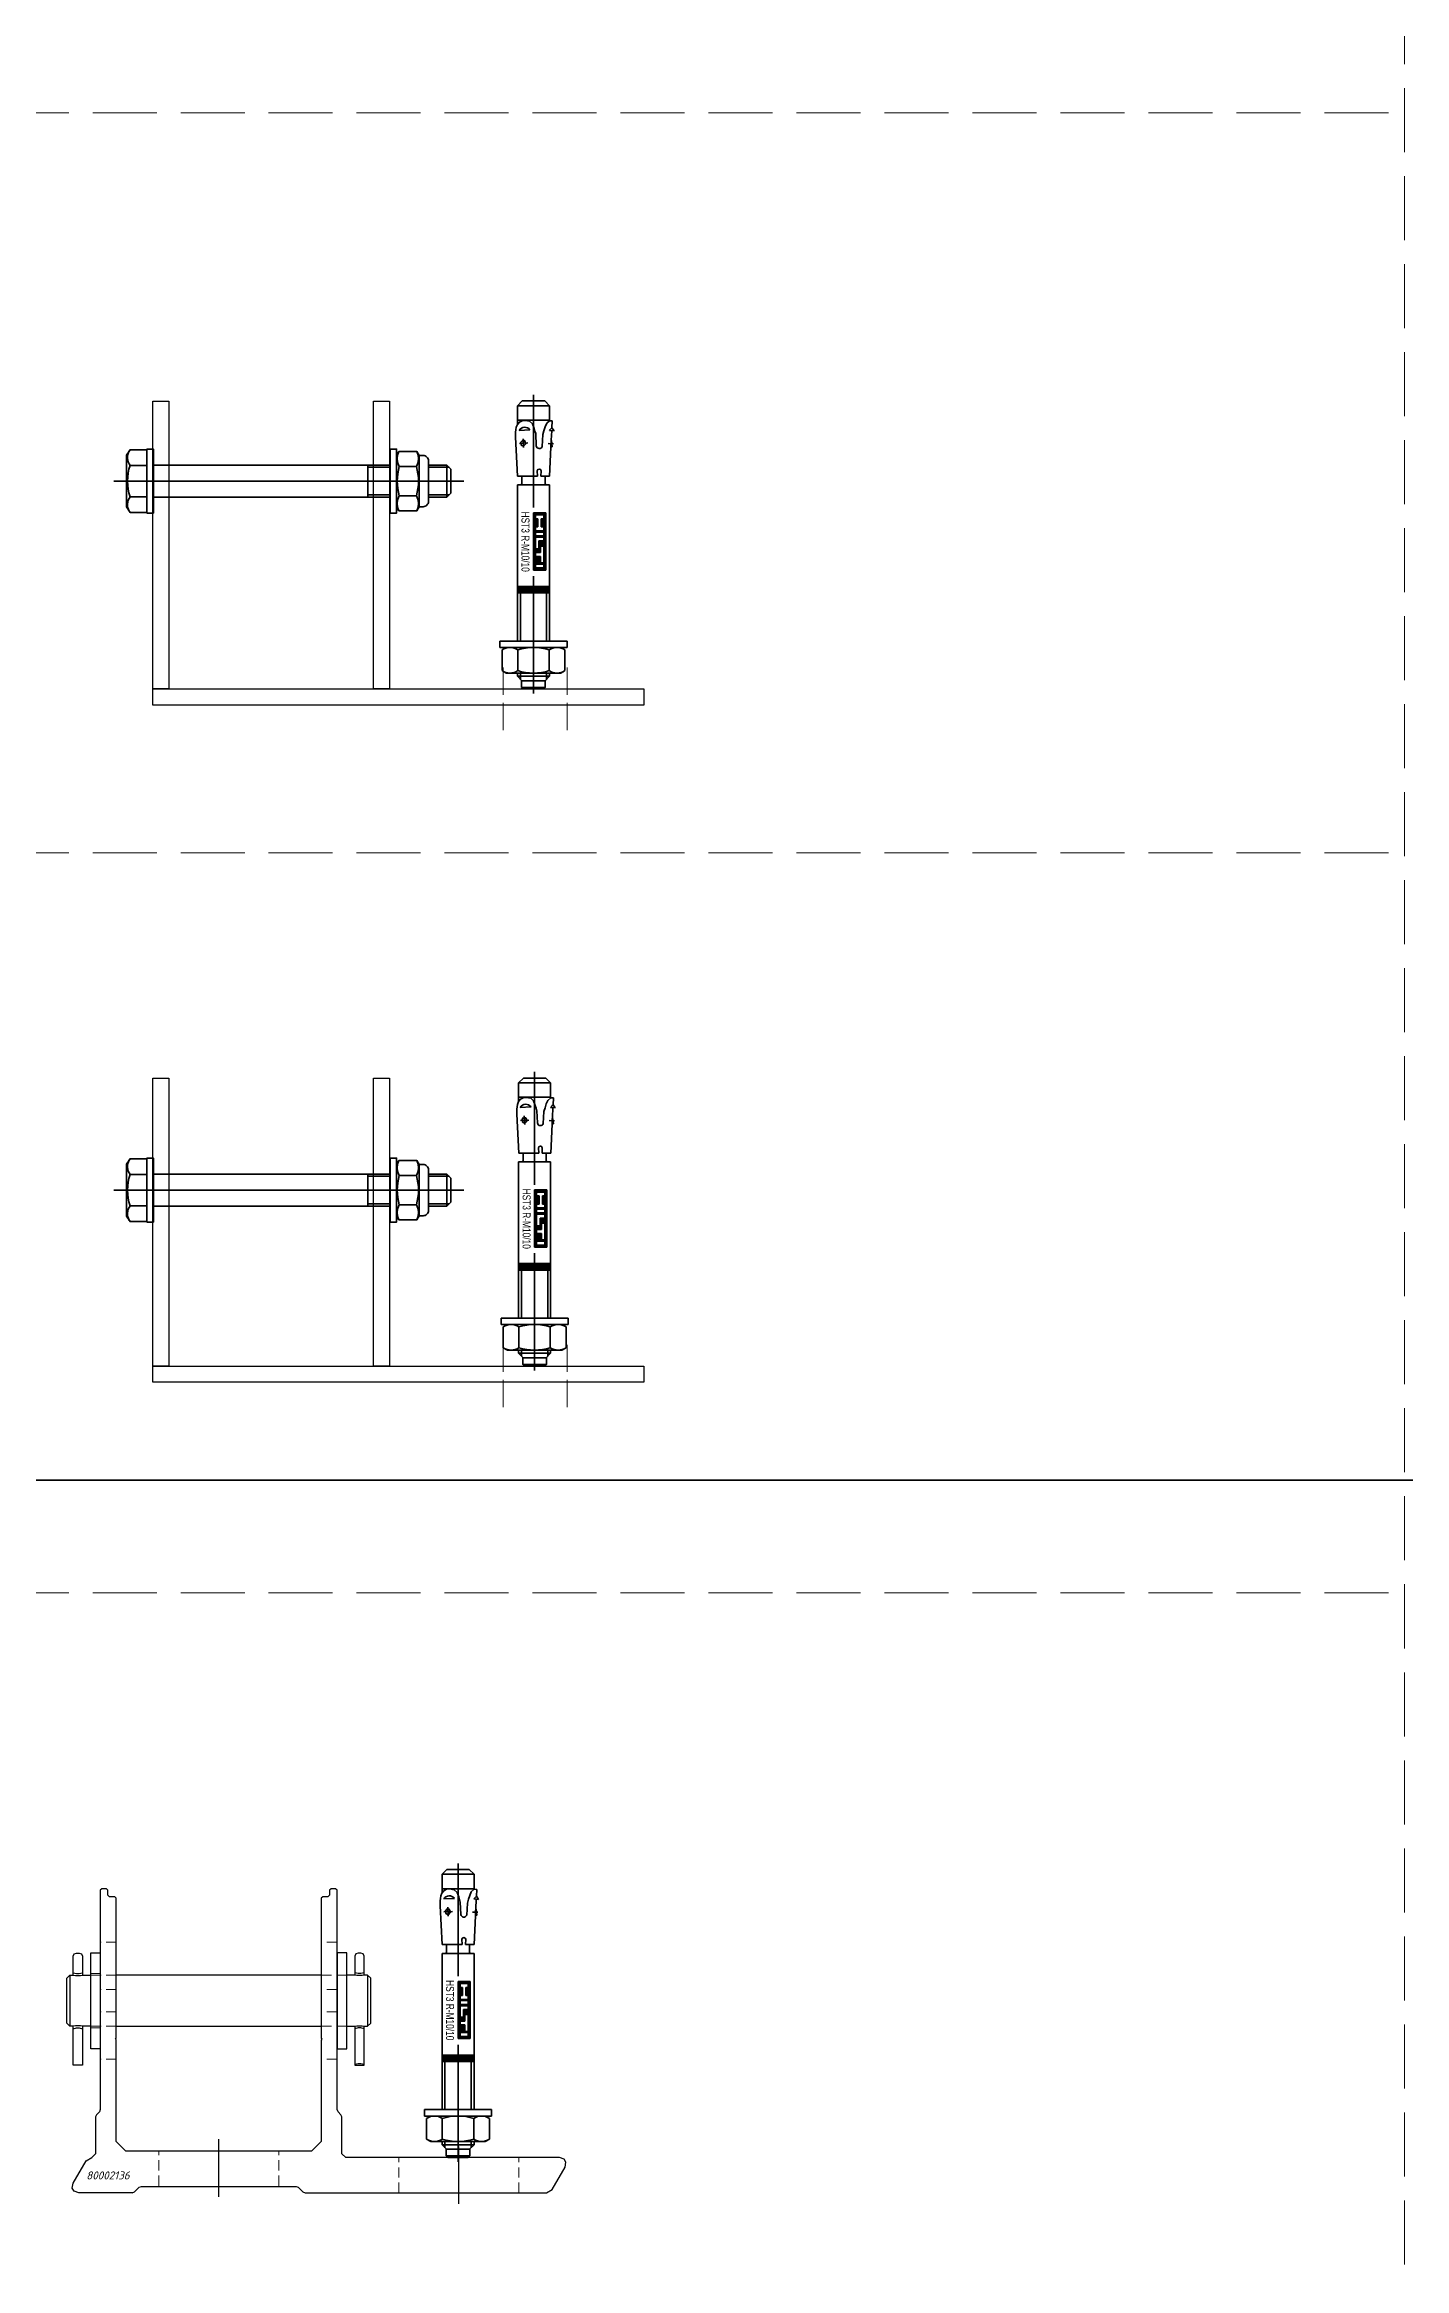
# Model space of a CAD drawing. Header units: millimetres. Extents: x -29692 to 34729, y -8412 to 43293.
# Drawn here: x -9309 to -8884, y -246 to 449 of the extents above; entities that cross this region are included whole.
import ezdxf
from ezdxf.enums import TextEntityAlignment as Align

# ---------------------------------------------------------------- set-up
doc = ezdxf.new("R2010")
doc.units = ezdxf.units.MM
for name, pattern in [('ACAD_ISO10W100', [18, 12, -3, 0, -3]), ('CENTER2', [28.575, 19.05, -3.175, 3.175, -3.175]), ('HIDDEN2', [4.7625, 3.175, -1.5875]), ('JIS_02_4.0', [5.5, 4, -1.5])]:
    doc.linetypes.add(name, pattern=pattern)
doc.layers.get('Defpoints').update_dxf_attribs({"color": 4, "lineweight": 35})
doc.layers.add('_0_001_Профили', color=150, linetype='Continuous', lineweight=35)
doc.layers.add('_MB_hidden_0.09', color=125, linetype='HIDDEN2', lineweight=9)
doc.layers.add('_0_007_Кронштейны_01', color=30, linetype='Continuous')
doc.layers.add('_0_023 _Линия_04', color=96, linetype='JIS_02_4.0', lineweight=9, plot=False)
doc.styles.add('_DZ_2.5', font='isocpeui.ttf', dxfattribs={"height": 2.5})
doc.styles.add('_DZ_3.2', font='isocpeui.ttf', dxfattribs={"height": 3.2})
doc.styles.get("Standard").update_dxf_attribs({"font": 'arial.ttf'})

# ---------------------------------------------------------------- blocks, each defined once
blk = doc.blocks.new('80002132_95мм_В1')
at = {"layer": '_0_007_Кронштейны_01', "color": 3, "linetype": 'ACAD_ISO10W100', "lineweight": 5}
for p, q in [((1.16, 69.96), (-7.34, 69.96)), ((12.16, 69.96), (3.66, 69.96)), ((70.15, 69.96), (61.65, 69.96)), ((71.15, 69.96), (62.65, 69.96))]:
    blk.add_line(p, q, dxfattribs=at)
at = {"layer": '_0_007_Кронштейны_01', "color": 110, "linetype": 'ACAD_ISO10W100', "lineweight": 5}
for p, q in [((109.5, 3.17), (109.5, 11.67)), ((129.5, 3.17), (129.5, 11.67)), ((109.5, -7.83), (109.5, 0.67)), ((129.5, -7.83), (129.5, 0.67))]:
    blk.add_line(p, q, dxfattribs=at)
at = {"layer": '_0_007_Кронштейны_01'}
blk.add_line((5, 5), (69, 5), dxfattribs=at)
for points in [[(0, 94.96), (5, 94.96), (5, 5), (0, 5)], [(69, 94.96), (74, 94.96), (74, 5), (69, 5)], [(0, 5), (153.5, 5), (153.5, 0), (0, 0)]]:
    blk.add_lwpolyline(points, close=True, dxfattribs=at)
blk = doc.blocks.new('80002135_95мм_В1')
at = {"layer": '_0_007_Кронштейны_01', "color": 3, "linetype": 'ACAD_ISO10W100', "lineweight": 5}
for p, q in [((1.16, 59.96), (-7.34, 59.96)), ((12.16, 59.96), (3.66, 59.96)), ((71.15, 59.96), (62.65, 59.96)), ((81.03, 59.96), (72.53, 59.96))]:
    blk.add_line(p, q, dxfattribs=at)
at = {"layer": '_0_007_Кронштейны_01', "color": 110, "linetype": 'ACAD_ISO10W100', "lineweight": 5}
for p, q in [((109.5, 3.17), (109.5, 11.67)), ((129.5, 3.17), (129.5, 11.67)), ((109.5, -7.83), (109.5, 0.67)), ((129.5, -7.83), (129.5, 0.67))]:
    blk.add_line(p, q, dxfattribs=at)
at = {"layer": '_0_007_Кронштейны_01'}
blk.add_line((5, 5), (69, 5), dxfattribs=at)
for points in [[(0, 94.96), (5, 94.96), (5, 5), (0, 5)], [(69, 94.96), (74, 94.96), (74, 5), (69, 5)], [(0, 5), (153.5, 5), (153.5, 0), (0, 0)]]:
    blk.add_lwpolyline(points, close=True, dxfattribs=at)
blk = doc.blocks.new('*U1012')
at = {"color": 0, "linetype": 'ByBlock', "lineweight": -2}
for p, q in [((-10, 8.5), (-9.24, 9.82)), ((-10, -8.5), (-10, 8.5)), ((-2.76, 9.82), (-9.24, 9.82)), ((-2, 8.5), (-2.76, 9.82)), ((0, 10.5), (-2, 10.5)), ((-2, -10.5), (-2, 10.5)), ((0, -10.5), (0, 10.5)), ((-16.36, 0), (20.25, 0)), ((-14.98, 3.2), (-14.48, 3.7)), ((-14.98, 3.2), (-14.98, -3.2)), ((-14.48, 3.7), (-12.38, 3.7)), ((-14.48, -3.7), (-14.48, 3.7)), ((-11, 5), (-12.38, 3.62)), ((-12.38, 3.62), (-12.38, -3.62)), ((0, 0), (-12, 0)), ((-11.92, 4.08), (-10, 4.08)), ((-11, 5), (-11, -5)), ((-10, 5), (-11, 5)), ((-2.76, 4.91), (-9.24, 4.91)), ((48.82, 5), (0, 5)), ((0, 4.08), (15.02, 4.08)), ((15.02, 4.9), (15.12, 5)), ((15.27, 5), (15.02, 4.75)), ((15.02, 4.61), (15.41, 5)), ((15.55, 5), (15.02, 4.47)), ((15.02, 4.33), (15.69, 5)), ((15.83, 5), (15.02, 4.19)), ((15.02, 4.05), (15.97, 5)), ((16.11, 5), (15.02, 3.91)), ((15.02, 3.76), (16.26, 5)), ((16.4, 5), (15.02, 3.62)), ((15.02, 3.48), (16.54, 5)), ((16.68, 5), (15.02, 3.34)), ((15.02, 3.2), (16.82, 5)), ((16.96, 5), (15.02, 3.06)), ((15.02, 5), (15.02, -5)), ((15.02, 2.92), (17.02, 4.92)), ((17.02, 4.78), (15.02, 2.78)), ((15.02, 2.63), (17.02, 4.63)), ((17.02, 4.49), (15.02, 2.49)), ((15.02, 2.35), (17.02, 4.35)), ((17.02, 4.21), (15.02, 2.21)), ((15.02, 2.07), (17.02, 4.07)), ((17.02, 3.93), (15.02, 1.93)), ((15.02, 1.79), (17.02, 3.79)), ((17.02, 3.64), (15.02, 1.64)), ((15.02, 1.5), (17.02, 3.5)), ((17.02, 3.36), (15.02, 1.36)), ((15.02, 1.22), (17.02, 3.22)), ((17.02, 3.08), (15.02, 1.08)), ((15.02, 0.94), (17.02, 2.94)), ((17.02, 2.8), (15.02, 0.8)), ((15.02, 0.65), (17.02, 2.65)), ((17.02, 2.51), (15.02, 0.51)), ((15.02, 0.37), (17.02, 2.37)), ((17.02, 2.23), (15.02, 0.23)), ((15.02, 0.09), (17.02, 2.09)), ((17.02, 1.95), (15.02, -0.05)), ((15.02, -0.19), (17.02, 1.81)), ((17.02, 1.66), (15.02, -0.34)), ((15.02, -0.48), (17.02, 1.52)), ((17.02, 1.38), (15.02, -0.62)), ((15.02, -0.76), (17.02, 1.24)), ((17.02, 1.1), (15.02, -0.9)), ((15.02, -1.04), (17.02, 0.96)), ((17.02, 0.82), (15.02, -1.18)), ((15.02, -1.33), (17.02, 0.67)), ((17.02, 0.53), (15.02, -1.47)), ((15.02, -1.61), (17.02, 0.39)), ((17.02, 0.25), (15.02, -1.75)), ((15.02, -1.89), (17.02, 0.11)), ((17.02, 5), (17.02, -5)), ((48.82, 5), (48.82, -5)), ((48.82, -3.99), (48.82, 3.99)), ((51.55, 3.6), (49.2, 3.6)), ((63.67, 5.59), (51.55, 4.96)), ((51.55, -1.28), (51.55, 4.96)), ((63.2, 3.24), (60.47, 3.1)), ((61.89, 1.78), (61.75, 4.41)), ((66.01, 1.13), (65.84, 4.48)), ((73.52, 5), (67.73, 5)), ((69.03, 5), (69.03, -5)), ((75.02, 3.5), (73.52, 5)), ((73.52, -5), (73.52, 5)), ((75.02, -3.5), (75.02, 3.5)), ((-14.48, -3.7), (-14.98, -3.2)), ((-14.48, -3.7), (-12.38, -3.7)), ((-11, -5), (-12.38, -3.62)), ((-11.92, -4.08), (-10, -4.08)), ((-10, -5), (-11, -5)), ((-2.76, -4.91), (-9.24, -4.91)), ((0, -4.08), (15.02, -4.08)), ((48.82, -5), (0, -5)), ((17.02, -0.03), (15.02, -2.03)), ((15.02, -2.17), (17.02, -0.17)), ((17.02, -0.32), (15.02, -2.32)), ((15.02, -2.46), (17.02, -0.46)), ((17.02, -0.6), (15.02, -2.6)), ((15.02, -2.74), (17.02, -0.74)), ((17.02, -0.88), (15.02, -2.88)), ((15.02, -3.02), (17.02, -1.02)), ((17.02, -1.16), (15.02, -3.16)), ((15.02, -3.31), (17.02, -1.31)), ((17.02, -1.45), (15.02, -3.45)), ((15.02, -3.59), (17.02, -1.59)), ((17.02, -1.73), (15.02, -3.73)), ((15.02, -3.87), (17.02, -1.87)), ((17.02, -2.01), (15.02, -4.01)), ((15.02, -4.15), (17.02, -2.15)), ((17.02, -2.3), (15.02, -4.3)), ((15.02, -4.44), (17.02, -2.44)), ((17.02, -2.58), (15.02, -4.58)), ((15.02, -4.72), (17.02, -2.72)), ((17.02, -2.86), (15.02, -4.86)), ((15.02, -5), (17.02, -3)), ((17.02, -3.14), (15.16, -5)), ((15.31, -5), (17.02, -3.29)), ((17.02, -3.43), (15.45, -5)), ((15.59, -5), (17.02, -3.57)), ((17.02, -3.71), (15.73, -5)), ((15.87, -5), (17.02, -3.85)), ((17.02, -3.99), (16.01, -5)), ((16.15, -5), (17.02, -4.13)), ((17.02, -4.28), (16.3, -5)), ((16.44, -5), (17.02, -4.42)), ((17.02, -4.56), (16.58, -5)), ((16.72, -5), (17.02, -4.7)), ((17.02, -4.84), (16.86, -5)), ((17, -5), (17.02, -4.98)), ((40.04, 0), (22.2, 0)), ((22.2, 0), (22.2, -3.84)), ((40.04, -3.84), (22.2, -3.84)), ((22.21, -3.84), (22.21, 0)), ((22.28, 0), (22.28, -3.84)), ((22.34, -3.84), (22.34, 0)), ((22.41, 0), (22.41, -3.84)), ((22.47, -3.84), (22.47, 0)), ((22.53, 0), (22.53, -3.84)), ((22.6, -3.84), (22.6, 0)), ((22.66, 0), (22.66, -3.84)), ((22.73, -3.84), (22.73, 0)), ((22.79, 0), (22.79, -3.84)), ((24.04, -0.64), (22.84, -0.64)), ((22.84, -0.64), (22.84, -3.2)), ((24.04, -3.2), (22.84, -3.2)), ((22.85, -0.64), (22.85, 0)), ((22.85, -3.84), (22.85, -3.2)), ((22.92, 0), (22.92, -0.64)), ((22.92, -3.2), (22.92, -3.84)), ((22.98, -0.64), (22.98, 0)), ((22.98, -3.84), (22.98, -3.2)), ((23.05, 0), (23.05, -0.64)), ((23.05, -3.2), (23.05, -3.84)), ((23.11, -0.64), (23.11, 0)), ((23.11, -3.84), (23.11, -3.2)), ((23.17, 0), (23.17, -0.64)), ((23.17, -3.2), (23.17, -3.84)), ((23.24, -0.64), (23.24, 0)), ((23.24, -3.84), (23.24, -3.2)), ((23.3, 0), (23.3, -0.64)), ((23.3, -3.2), (23.3, -3.84)), ((23.37, -0.64), (23.37, 0)), ((23.37, -3.84), (23.37, -3.2)), ((23.43, 0), (23.43, -0.64)), ((23.43, -3.2), (23.43, -3.84)), ((23.49, -0.64), (23.49, 0)), ((23.49, -3.84), (23.49, -3.2)), ((23.56, 0), (23.56, -0.64)), ((23.56, -3.2), (23.56, -3.84)), ((23.62, -0.64), (23.62, 0)), ((23.62, -3.84), (23.62, -3.2)), ((23.69, 0), (23.69, -0.64)), ((23.69, -3.2), (23.69, -3.84)), ((23.75, -0.64), (23.75, 0)), ((23.75, -3.84), (23.75, -3.2)), ((23.81, 0), (23.81, -0.64)), ((23.81, -3.2), (23.81, -3.84)), ((23.88, -0.64), (23.88, 0)), ((23.88, -3.84), (23.88, -3.2)), ((23.94, 0), (23.94, -0.64)), ((23.94, -3.2), (23.94, -3.84)), ((24.01, -0.64), (24.01, 0)), ((24.01, -3.84), (24.01, -3.2)), ((24.04, -0.64), (24.04, -3.2)), ((24.07, 0), (24.07, -3.84)), ((24.13, -3.84), (24.13, 0)), ((24.2, 0), (24.2, -3.84)), ((24.26, -3.84), (24.26, 0)), ((24.33, 0), (24.33, -3.84)), ((24.39, -3.84), (24.39, 0)), ((24.42, -2.15), (24.42, -3.2)), ((26.45, -2.15), (24.42, -2.15)), ((29.69, -3.2), (24.42, -3.2)), ((24.45, 0), (24.45, -2.15)), ((24.45, -3.2), (24.45, -3.84)), ((24.52, -2.15), (24.52, 0)), ((24.52, -3.84), (24.52, -3.2)), ((24.58, 0), (24.58, -2.15)), ((24.58, -3.2), (24.58, -3.84)), ((24.65, -2.15), (24.65, 0)), ((24.65, -3.84), (24.65, -3.2)), ((24.71, 0), (24.71, -2.15)), ((24.71, -3.2), (24.71, -3.84)), ((24.77, -2.15), (24.77, 0)), ((24.77, -3.84), (24.77, -3.2)), ((24.84, 0), (24.84, -2.15)), ((24.84, -3.2), (24.84, -3.84)), ((24.9, -2.15), (24.9, 0)), ((24.9, -3.84), (24.9, -3.2)), ((24.97, 0), (24.97, -2.15)), ((24.97, -3.2), (24.97, -3.84)), ((25.03, -2.15), (25.03, 0)), ((25.03, -3.84), (25.03, -3.2)), ((25.09, 0), (25.09, -2.15)), ((25.09, -3.2), (25.09, -3.84)), ((25.16, -2.15), (25.16, 0)), ((25.16, -3.84), (25.16, -3.2)), ((25.22, 0), (25.22, -2.15)), ((25.22, -3.2), (25.22, -3.84)), ((25.29, -2.15), (25.29, 0)), ((25.29, -3.84), (25.29, -3.2)), ((25.35, 0), (25.35, -2.15)), ((25.35, -3.2), (25.35, -3.84)), ((25.41, -2.15), (25.41, 0)), ((25.41, -3.84), (25.41, -3.2)), ((25.48, 0), (25.48, -2.15)), ((25.48, -3.2), (25.48, -3.84)), ((25.54, -2.15), (25.54, 0)), ((25.54, -3.84), (25.54, -3.2)), ((25.61, 0), (25.61, -2.15)), ((25.61, -3.2), (25.61, -3.84)), ((25.67, -2.15), (25.67, 0)), ((25.67, -3.84), (25.67, -3.2)), ((25.73, 0), (25.73, -2.15)), ((25.73, -3.2), (25.73, -3.84)), ((25.8, -2.15), (25.8, 0)), ((25.8, -3.84), (25.8, -3.2)), ((25.86, 0), (25.86, -2.15)), ((25.86, -3.2), (25.86, -3.84)), ((25.93, -2.15), (25.93, 0)), ((25.93, -3.84), (25.93, -3.2)), ((25.99, 0), (25.99, -2.15)), ((25.99, -3.2), (25.99, -3.84)), ((26.05, -2.15), (26.05, 0)), ((26.05, -3.84), (26.05, -3.2)), ((26.12, 0), (26.12, -2.15)), ((26.12, -3.2), (26.12, -3.84)), ((26.18, -2.15), (26.18, 0)), ((26.18, -3.84), (26.18, -3.2)), ((26.25, 0), (26.25, -2.15)), ((26.25, -3.2), (26.25, -3.84)), ((26.31, -2.15), (26.31, 0)), ((26.31, -3.84), (26.31, -3.2)), ((26.37, 0), (26.37, -2.15)), ((26.37, -3.2), (26.37, -3.84)), ((26.44, -2.15), (26.44, 0)), ((26.44, -3.84), (26.44, -3.2)), ((26.45, -0.64), (26.45, -2.15)), ((27.65, -0.64), (26.45, -0.64)), ((26.5, 0), (26.5, -0.64)), ((26.5, -3.2), (26.5, -3.84)), ((26.57, -0.64), (26.57, 0)), ((26.57, -3.84), (26.57, -3.2)), ((26.63, 0), (26.63, -0.64)), ((26.63, -3.2), (26.63, -3.84)), ((26.69, -0.64), (26.69, 0)), ((26.69, -3.84), (26.69, -3.2)), ((26.76, 0), (26.76, -0.64)), ((26.76, -3.2), (26.76, -3.84)), ((26.82, -0.64), (26.82, 0)), ((26.82, -3.84), (26.82, -3.2)), ((26.89, 0), (26.89, -0.64)), ((26.89, -3.2), (26.89, -3.84)), ((26.95, -0.64), (26.95, 0)), ((26.95, -3.84), (26.95, -3.2)), ((27.01, 0), (27.01, -0.64)), ((27.01, -3.2), (27.01, -3.84)), ((27.08, -0.64), (27.08, 0)), ((27.08, -3.84), (27.08, -3.2)), ((27.14, 0), (27.14, -0.64)), ((27.14, -3.2), (27.14, -3.84)), ((27.21, -0.64), (27.21, 0)), ((27.21, -3.84), (27.21, -3.2)), ((27.27, 0), (27.27, -0.64)), ((27.27, -3.2), (27.27, -3.84)), ((27.33, -0.64), (27.33, 0)), ((27.33, -3.84), (27.33, -3.2)), ((27.4, 0), (27.4, -0.64)), ((27.4, -3.2), (27.4, -3.84)), ((27.46, -0.64), (27.46, 0)), ((27.46, -3.84), (27.46, -3.2)), ((27.53, 0), (27.53, -0.64)), ((27.53, -3.2), (27.53, -3.84)), ((27.59, -0.64), (27.59, 0)), ((27.59, -3.84), (27.59, -3.2)), ((27.65, 0), (27.65, -0.64)), ((27.65, -0.64), (27.65, -2.15)), ((29.69, -2.15), (27.65, -2.15)), ((27.65, -3.2), (27.65, -3.84)), ((27.72, -2.15), (27.72, 0)), ((27.72, -3.84), (27.72, -3.2)), ((27.78, 0), (27.78, -2.15)), ((27.78, -3.2), (27.78, -3.84)), ((27.85, -2.15), (27.85, 0)), ((27.85, -3.84), (27.85, -3.2)), ((27.91, 0), (27.91, -2.15)), ((27.91, -3.2), (27.91, -3.84)), ((27.97, -2.15), (27.97, 0)), ((27.97, -3.84), (27.97, -3.2)), ((28.04, 0), (28.04, -2.15)), ((28.04, -3.2), (28.04, -3.84)), ((28.1, -2.15), (28.1, 0)), ((28.1, -3.84), (28.1, -3.2)), ((28.17, 0), (28.17, -2.15)), ((28.17, -3.2), (28.17, -3.84)), ((28.23, -2.15), (28.23, 0)), ((28.23, -3.84), (28.23, -3.2)), ((28.29, 0), (28.29, -2.15)), ((28.29, -3.2), (28.29, -3.84)), ((28.36, -2.15), (28.36, 0)), ((28.36, -3.84), (28.36, -3.2)), ((28.42, 0), (28.42, -2.15)), ((28.42, -3.2), (28.42, -3.84)), ((28.49, -2.15), (28.49, 0)), ((28.49, -3.84), (28.49, -3.2)), ((28.55, 0), (28.55, -2.15)), ((28.55, -3.2), (28.55, -3.84)), ((28.61, -2.15), (28.61, 0)), ((28.61, -3.84), (28.61, -3.2)), ((28.68, 0), (28.68, -2.15)), ((28.68, -3.2), (28.68, -3.84)), ((28.74, -2.15), (28.74, 0)), ((28.74, -3.84), (28.74, -3.2)), ((28.81, 0), (28.81, -2.15)), ((28.81, -3.2), (28.81, -3.84)), ((28.86, -0.64), (28.86, -1.69)), ((32.47, -0.64), (28.86, -0.64)), ((28.86, -1.69), (31.27, -1.69)), ((28.87, -0.64), (28.87, 0)), ((28.87, -2.15), (28.87, -1.69)), ((28.87, -3.84), (28.87, -3.2)), ((28.93, 0), (28.93, -0.64)), ((28.93, -1.69), (28.93, -2.15)), ((28.93, -3.2), (28.93, -3.84)), ((29, -0.64), (29, 0)), ((29, -2.15), (29, -1.69)), ((29, -3.84), (29, -3.2)), ((29.06, 0), (29.06, -0.64)), ((29.06, -1.69), (29.06, -2.15)), ((29.06, -3.2), (29.06, -3.84)), ((29.13, -0.64), (29.13, 0)), ((29.13, -2.15), (29.13, -1.69)), ((29.13, -3.84), (29.13, -3.2)), ((29.19, 0), (29.19, -0.64)), ((29.19, -1.69), (29.19, -2.15)), ((29.19, -3.2), (29.19, -3.84)), ((29.25, -0.64), (29.25, 0)), ((29.25, -2.15), (29.25, -1.69)), ((29.25, -3.84), (29.25, -3.2)), ((29.32, 0), (29.32, -0.64)), ((29.32, -1.69), (29.32, -2.15)), ((29.32, -3.2), (29.32, -3.84)), ((29.38, -0.64), (29.38, 0)), ((29.38, -2.15), (29.38, -1.69)), ((29.38, -3.84), (29.38, -3.2)), ((29.45, 0), (29.45, -0.64)), ((29.45, -1.69), (29.45, -2.15)), ((29.45, -3.2), (29.45, -3.84)), ((29.51, -0.64), (29.51, 0)), ((29.51, -2.15), (29.51, -1.69)), ((29.51, -3.84), (29.51, -3.2)), ((29.57, 0), (29.57, -0.64)), ((29.57, -1.69), (29.57, -2.15)), ((29.57, -3.2), (29.57, -3.84)), ((29.64, -0.64), (29.64, 0)), ((29.64, -2.15), (29.64, -1.69)), ((29.64, -3.84), (29.64, -3.2)), ((29.69, -2.15), (29.69, -3.2)), ((29.7, 0), (29.7, -0.64)), ((29.7, -1.69), (29.7, -3.84)), ((29.77, -0.64), (29.77, 0)), ((29.77, -3.84), (29.77, -1.69)), ((29.83, 0), (29.83, -0.64)), ((29.83, -1.69), (29.83, -3.84)), ((29.89, -0.64), (29.89, 0)), ((29.89, -3.84), (29.89, -1.69)), ((29.96, 0), (29.96, -0.64)), ((29.96, -1.69), (29.96, -3.84)), ((30.02, -0.64), (30.02, 0)), ((30.02, -3.84), (30.02, -1.69)), ((30.09, 0), (30.09, -0.64)), ((30.09, -1.69), (30.09, -3.84)), ((30.15, -0.64), (30.15, 0)), ((30.15, -3.84), (30.15, -1.69)), ((30.21, 0), (30.21, -0.64)), ((30.21, -1.69), (30.21, -3.84)), ((30.28, -0.64), (30.28, 0)), ((30.28, -3.84), (30.28, -1.69)), ((30.34, 0), (30.34, -0.64)), ((30.34, -1.69), (30.34, -3.84)), ((30.41, -0.64), (30.41, 0)), ((30.41, -3.84), (30.41, -1.69)), ((30.47, 0), (30.47, -0.64)), ((30.47, -1.69), (30.47, -3.84)), ((30.53, -0.64), (30.53, 0)), ((30.53, -3.84), (30.53, -1.69)), ((30.6, 0), (30.6, -0.64)), ((30.6, -1.69), (30.6, -3.84)), ((30.66, -0.64), (30.66, 0)), ((30.66, -3.84), (30.66, -1.69)), ((30.73, 0), (30.73, -0.64)), ((30.73, -1.69), (30.73, -3.84)), ((30.79, -0.64), (30.79, 0)), ((30.79, -3.84), (30.79, -1.69)), ((30.85, 0), (30.85, -0.64)), ((30.85, -1.69), (30.85, -3.84)), ((30.92, -0.64), (30.92, 0)), ((30.92, -3.84), (30.92, -1.69)), ((30.98, 0), (30.98, -0.64)), ((30.98, -1.69), (30.98, -3.84)), ((31.05, -0.64), (31.05, 0)), ((31.05, -3.84), (31.05, -1.69)), ((31.11, 0), (31.11, -0.64)), ((31.11, -1.69), (31.11, -3.84)), ((31.17, -0.64), (31.17, 0)), ((31.17, -3.84), (31.17, -1.69)), ((31.24, 0), (31.24, -0.64)), ((31.24, -1.69), (31.24, -3.84)), ((31.27, -1.69), (31.27, -3.2)), ((32.47, -3.2), (31.27, -3.2)), ((31.3, -0.64), (31.3, 0)), ((31.3, -3.84), (31.3, -3.2)), ((31.37, 0), (31.37, -0.64)), ((31.37, -3.2), (31.37, -3.84)), ((31.43, -0.64), (31.43, 0)), ((31.43, -3.84), (31.43, -3.2)), ((31.49, 0), (31.49, -0.64)), ((31.49, -3.2), (31.49, -3.84)), ((31.56, -0.64), (31.56, 0)), ((31.56, -3.84), (31.56, -3.2)), ((31.62, 0), (31.62, -0.64)), ((31.62, -3.2), (31.62, -3.84)), ((31.69, -0.64), (31.69, 0)), ((31.69, -3.84), (31.69, -3.2)), ((31.75, 0), (31.75, -0.64)), ((31.75, -3.2), (31.75, -3.84)), ((31.81, -0.64), (31.81, 0)), ((31.81, -3.84), (31.81, -3.2)), ((31.88, 0), (31.88, -0.64)), ((31.88, -3.2), (31.88, -3.84)), ((31.94, -0.64), (31.94, 0)), ((31.94, -3.84), (31.94, -3.2)), ((32.01, 0), (32.01, -0.64)), ((32.01, -3.2), (32.01, -3.84)), ((32.07, -0.64), (32.07, 0)), ((32.07, -3.84), (32.07, -3.2)), ((32.13, 0), (32.13, -0.64)), ((32.13, -3.2), (32.13, -3.84)), ((32.2, -0.64), (32.2, 0)), ((32.2, -3.84), (32.2, -3.2)), ((32.26, 0), (32.26, -0.64)), ((32.26, -3.2), (32.26, -3.84)), ((32.33, -0.64), (32.33, 0)), ((32.33, -3.84), (32.33, -3.2)), ((32.39, 0), (32.39, -0.64)), ((32.39, -3.2), (32.39, -3.84)), ((32.45, -0.64), (32.45, 0)), ((32.45, -3.84), (32.45, -3.2)), ((32.47, -0.64), (32.47, -3.2)), ((32.52, 0), (32.52, -3.84)), ((32.58, -3.84), (32.58, 0)), ((32.65, 0), (32.65, -3.84)), ((32.71, -3.84), (32.71, 0)), ((32.77, 0), (32.77, -3.84)), ((32.84, -3.84), (32.84, 0)), ((32.85, -0.64), (32.85, -3.2)), ((34.05, -0.64), (32.85, -0.64)), ((34.05, -3.2), (32.85, -3.2)), ((32.9, 0), (32.9, -0.64)), ((32.9, -3.2), (32.9, -3.84)), ((32.97, -0.64), (32.97, 0)), ((32.97, -3.84), (32.97, -3.2)), ((33.03, 0), (33.03, -0.64)), ((33.03, -3.2), (33.03, -3.84)), ((33.09, -0.64), (33.09, 0)), ((33.09, -3.84), (33.09, -3.2)), ((33.16, 0), (33.16, -0.64)), ((33.16, -3.2), (33.16, -3.84)), ((33.22, -0.64), (33.22, 0)), ((33.22, -3.84), (33.22, -3.2)), ((33.29, 0), (33.29, -0.64)), ((33.29, -3.2), (33.29, -3.84)), ((33.35, -0.64), (33.35, 0)), ((33.35, -3.84), (33.35, -3.2)), ((33.41, 0), (33.41, -0.64)), ((33.41, -3.2), (33.41, -3.84)), ((33.48, -0.64), (33.48, 0)), ((33.48, -3.84), (33.48, -3.2)), ((33.54, 0), (33.54, -0.64)), ((33.54, -3.2), (33.54, -3.84)), ((33.61, -0.64), (33.61, 0)), ((33.61, -3.84), (33.61, -3.2)), ((33.67, 0), (33.67, -0.64)), ((33.67, -3.2), (33.67, -3.84)), ((33.73, -0.64), (33.73, 0)), ((33.73, -3.84), (33.73, -3.2)), ((33.8, 0), (33.8, -0.64)), ((33.8, -3.2), (33.8, -3.84)), ((33.86, -0.64), (33.86, 0)), ((33.86, -3.84), (33.86, -3.2)), ((33.93, 0), (33.93, -0.64)), ((33.93, -3.2), (33.93, -3.84)), ((33.99, -0.64), (33.99, 0)), ((33.99, -3.84), (33.99, -3.2)), ((34.05, 0), (34.05, -0.64)), ((34.05, -0.64), (34.05, -3.2)), ((34.05, -3.2), (34.05, -3.84)), ((34.12, -3.84), (34.12, 0)), ((34.18, 0), (34.18, -3.84)), ((34.25, -3.84), (34.25, 0)), ((34.31, 0), (34.31, -3.84)), ((34.37, -3.84), (34.37, 0)), ((34.43, -0.64), (34.43, -3.2)), ((35.64, -0.64), (34.43, -0.64)), ((35.64, -3.2), (34.43, -3.2)), ((34.44, 0), (34.44, -0.64)), ((34.44, -3.2), (34.44, -3.84)), ((34.5, -0.64), (34.5, 0)), ((34.5, -3.84), (34.5, -3.2)), ((34.57, 0), (34.57, -0.64)), ((34.57, -3.2), (34.57, -3.84)), ((34.63, -0.64), (34.63, 0)), ((34.63, -3.84), (34.63, -3.2)), ((34.69, 0), (34.69, -0.64)), ((34.69, -3.2), (34.69, -3.84)), ((34.76, -0.64), (34.76, 0)), ((34.76, -3.84), (34.76, -3.2)), ((34.82, 0), (34.82, -0.64)), ((34.82, -3.2), (34.82, -3.84)), ((34.89, -0.64), (34.89, 0)), ((34.89, -3.84), (34.89, -3.2)), ((34.95, 0), (34.95, -0.64)), ((34.95, -3.2), (34.95, -3.84)), ((35.01, -0.64), (35.01, 0)), ((35.01, -3.84), (35.01, -3.2)), ((35.08, 0), (35.08, -0.64)), ((35.08, -3.2), (35.08, -3.84)), ((35.14, -0.64), (35.14, 0)), ((35.14, -3.84), (35.14, -3.2)), ((35.21, 0), (35.21, -0.64)), ((35.21, -3.2), (35.21, -3.84)), ((35.27, -0.64), (35.27, 0)), ((35.27, -3.84), (35.27, -3.2)), ((35.33, 0), (35.33, -0.64)), ((35.33, -3.2), (35.33, -3.84)), ((35.4, -0.64), (35.4, 0)), ((35.4, -3.84), (35.4, -3.2)), ((35.46, 0), (35.46, -0.64)), ((35.46, -3.2), (35.46, -3.84)), ((35.53, -0.64), (35.53, 0)), ((35.53, -3.84), (35.53, -3.2)), ((35.59, 0), (35.59, -0.64)), ((35.59, -3.2), (35.59, -3.84)), ((35.64, -1.39), (35.64, -0.64)), ((38.2, -1.39), (35.64, -1.39)), ((35.64, -2.45), (35.64, -3.2)), ((38.2, -2.45), (35.64, -2.45)), ((35.65, -1.39), (35.65, 0)), ((35.65, -3.84), (35.65, -2.45)), ((35.72, 0), (35.72, -1.39)), ((35.72, -2.45), (35.72, -3.84)), ((35.78, -1.39), (35.78, 0)), ((35.78, -3.84), (35.78, -2.45)), ((35.85, 0), (35.85, -1.39)), ((35.85, -2.45), (35.85, -3.84)), ((35.91, -1.39), (35.91, 0)), ((35.91, -3.84), (35.91, -2.45)), ((35.97, 0), (35.97, -1.39)), ((35.97, -2.45), (35.97, -3.84)), ((36.04, -1.39), (36.04, 0)), ((36.04, -3.84), (36.04, -2.45)), ((36.1, 0), (36.1, -1.39)), ((36.1, -2.45), (36.1, -3.84)), ((36.17, -1.39), (36.17, 0)), ((36.17, -3.84), (36.17, -2.45)), ((36.23, 0), (36.23, -1.39)), ((36.23, -2.45), (36.23, -3.84)), ((36.29, -1.39), (36.29, 0)), ((36.29, -3.84), (36.29, -2.45)), ((36.36, 0), (36.36, -1.39)), ((36.36, -2.45), (36.36, -3.84)), ((36.42, -1.39), (36.42, 0)), ((36.42, -3.84), (36.42, -2.45)), ((36.49, 0), (36.49, -1.39)), ((36.49, -2.45), (36.49, -3.84)), ((36.55, -1.39), (36.55, 0)), ((36.55, -3.84), (36.55, -2.45)), ((36.61, 0), (36.61, -1.39)), ((36.61, -2.45), (36.61, -3.84)), ((36.68, -1.39), (36.68, 0)), ((36.68, -3.84), (36.68, -2.45)), ((36.74, 0), (36.74, -1.39)), ((36.74, -2.45), (36.74, -3.84)), ((36.81, -1.39), (36.81, 0)), ((36.81, -3.84), (36.81, -2.45)), ((36.87, 0), (36.87, -1.39)), ((36.87, -2.45), (36.87, -3.84)), ((36.93, -1.39), (36.93, 0)), ((36.93, -3.84), (36.93, -2.45)), ((37, 0), (37, -1.39)), ((37, -2.45), (37, -3.84)), ((37.06, -1.39), (37.06, 0)), ((37.06, -3.84), (37.06, -2.45)), ((37.13, 0), (37.13, -1.39)), ((37.13, -2.45), (37.13, -3.84)), ((37.19, -1.39), (37.19, 0)), ((37.19, -3.84), (37.19, -2.45)), ((37.25, 0), (37.25, -1.39)), ((37.25, -2.45), (37.25, -3.84)), ((37.32, -1.39), (37.32, 0)), ((37.32, -3.84), (37.32, -2.45)), ((37.38, 0), (37.38, -1.39)), ((37.38, -2.45), (37.38, -3.84)), ((37.45, -1.39), (37.45, 0)), ((37.45, -3.84), (37.45, -2.45)), ((37.51, 0), (37.51, -1.39)), ((37.51, -2.45), (37.51, -3.84)), ((37.57, -1.39), (37.57, 0)), ((37.57, -3.84), (37.57, -2.45)), ((37.64, 0), (37.64, -1.39)), ((37.64, -2.45), (37.64, -3.84)), ((37.7, -1.39), (37.7, 0)), ((37.7, -3.84), (37.7, -2.45)), ((37.77, 0), (37.77, -1.39)), ((37.77, -2.45), (37.77, -3.84)), ((37.83, -1.39), (37.83, 0)), ((37.83, -3.84), (37.83, -2.45)), ((37.89, 0), (37.89, -1.39)), ((37.89, -2.45), (37.89, -3.84)), ((37.96, -1.39), (37.96, 0)), ((37.96, -3.84), (37.96, -2.45)), ((38.02, 0), (38.02, -1.39)), ((38.02, -2.45), (38.02, -3.84)), ((38.09, -1.39), (38.09, 0)), ((38.09, -3.84), (38.09, -2.45)), ((38.15, 0), (38.15, -1.39)), ((38.15, -2.45), (38.15, -3.84)), ((38.2, -0.64), (38.2, -1.39)), ((39.4, -0.64), (38.2, -0.64)), ((38.2, -2.45), (38.2, -3.2)), ((39.4, -3.2), (38.2, -3.2)), ((38.21, -0.64), (38.21, 0)), ((38.21, -3.84), (38.21, -3.2)), ((38.28, 0), (38.28, -0.64)), ((38.28, -3.2), (38.28, -3.84)), ((38.34, -0.64), (38.34, 0)), ((38.34, -3.84), (38.34, -3.2)), ((38.41, 0), (38.41, -0.64)), ((38.41, -3.2), (38.41, -3.84)), ((38.47, -0.64), (38.47, 0)), ((38.47, -3.84), (38.47, -3.2)), ((38.53, 0), (38.53, -0.64)), ((38.53, -3.2), (38.53, -3.84)), ((38.6, -0.64), (38.6, 0)), ((38.6, -3.84), (38.6, -3.2)), ((38.66, 0), (38.66, -0.64)), ((38.66, -3.2), (38.66, -3.84)), ((38.73, -0.64), (38.73, 0)), ((38.73, -3.84), (38.73, -3.2)), ((38.79, 0), (38.79, -0.64)), ((38.79, -3.2), (38.79, -3.84)), ((38.85, -0.64), (38.85, 0)), ((38.85, -3.84), (38.85, -3.2)), ((38.92, 0), (38.92, -0.64)), ((38.92, -3.2), (38.92, -3.84)), ((38.98, -0.64), (38.98, 0)), ((38.98, -3.84), (38.98, -3.2)), ((39.05, 0), (39.05, -0.64)), ((39.05, -3.2), (39.05, -3.84)), ((39.11, -0.64), (39.11, 0)), ((39.11, -3.84), (39.11, -3.2)), ((39.17, 0), (39.17, -0.64)), ((39.17, -3.2), (39.17, -3.84)), ((39.24, -0.64), (39.24, 0)), ((39.24, -3.84), (39.24, -3.2)), ((39.3, 0), (39.3, -0.64)), ((39.3, -3.2), (39.3, -3.84)), ((39.37, -0.64), (39.37, 0)), ((39.37, -3.84), (39.37, -3.2)), ((39.4, -0.64), (39.4, -3.2)), ((39.43, 0), (39.43, -3.84)), ((39.49, -3.84), (39.49, 0)), ((39.56, 0), (39.56, -3.84)), ((39.62, -3.84), (39.62, 0)), ((39.69, 0), (39.69, -3.84)), ((39.75, -3.84), (39.75, 0)), ((39.81, 0), (39.81, -3.84)), ((39.88, -3.84), (39.88, 0)), ((39.94, 0), (39.94, -3.84)), ((40.01, -3.84), (40.01, 0)), ((40.04, 0), (40.04, -3.84)), ((41.68, 0), (76.93, 0)), ((73.97, 0), (48.97, 0)), ((51.55, -3.6), (49.2, -3.6)), ((53.23, -1.19), (51.55, -1.28)), ((53.23, -2.41), (51.55, -2.33)), ((51.55, -2.33), (51.55, -5.03)), ((60.57, -5.47), (51.55, -5.05)), ((60.69, -5.58), (60.73, -5.88)), ((62.63, -5.64), (60.73, -5.88)), ((64.55, -2.92), (60.79, -2.72)), ((64.8, -0.68), (60.98, -0.88)), ((61.73, -4.57), (61.66, -6.23)), ((65.73, -5.71), (62.75, -5.57)), ((65.65, -6.41), (65.81, -4.96)), ((66.64, -5.75), (65.65, -6.41)), ((68.79, -5.85), (66.64, -5.75)), ((68.83, -5.03), (68.79, -5.85)), ((73.52, -5), (68.81, -5)), ((73.52, -5), (75.02, -3.5)), ((-10, -8.5), (-9.24, -9.82)), ((-2.76, -9.82), (-9.24, -9.82)), ((-2, -8.5), (-2.76, -9.82)), ((0, -10.5), (-2, -10.5))]:
    blk.add_line(p, q, dxfattribs=at)
blk.add_lwpolyline([(60.87, 3.12), (61.64, 2.36), (62.62, 2.76), (62.71, 3.43), (62.12, 3.94), (61.25, 3.81)], close=True, dxfattribs=at)
for points in [[(68.96, 2.64), (68.69, 1.2), (67.86, 0.31), (66.46, -0.2), (65.62, -0.44), (64.8, -0.68)], [(66.78, 5.37), (67.66, 5.04), (68.4, 4.42), (68.84, 3.58), (68.96, 2.64)], [(68.83, -5.03), (68.03, -4.14), (66.9, -3.65), (65.7, -3.28), (64.55, -2.92)]]:
    blk.add_lwpolyline(points, dxfattribs=at)
for centre, radius, start, end in [((-5.66, 7.36), 4.34, 145.56153, 214.43847), ((-6.34, 7.36), 4.34, 325.56153, 34.43847), ((6.22, 0), 16.22, 162.38303, 197.61697), ((-18.22, 0), 16.22, 342.38303, 17.61697), ((49.2, 3.99), 0.383, 180, 270), ((64.33, -6.89), 12.5, 78.70072, 92.99999), ((64.75, 2.74), 2.05, 308.03305, 57.96695), ((-5.66, -7.36), 4.34, 145.56153, 214.43847), ((-6.34, -7.36), 4.34, 325.56153, 34.43847), ((49.2, -3.99), 0.383, 90, 180), ((53.14, -1.8), 0.618, 278.59794, 81.40206), ((61.08, -1.82), 0.945, 96.12525, 252.14817), ((60.57, -5.59), 0.126, 7.35017, 87.35017), ((61.36, -11.79), 6.36, 78.4927, 96.20763), ((62.74, -5.69), 0.126, 87.35017, 154.09014), ((62.81, -9), 5.03, 40.26306, 53.35074)]:
    blk.add_arc(centre, radius, start, end, dxfattribs=at)
at = {"color": 0, "linetype": 'ByBlock', "lineweight": -2, "width": 0.746789}
blk.add_text('HST3 R-M10/10', height=2.5, rotation=180, dxfattribs=at).set_placement((31.04, 3.75), align=Align.CENTER)
at = {"color": 0, "linetype": 'ByBlock', "lineweight": -2, "style": '_DZ_3.2', "flags": 9}
blk.add_attdef('BNAME', (15.02, 1.22), '', height=3.2, rotation=180, dxfattribs=at)
blk = doc.blocks.new('*U371')
at = {"layer": '_0_007_Кронштейны_01', "color": 0, "linetype": 'CENTER2', "transparency": 16777216}
blk.add_line((0, -9), (0, 9), dxfattribs=at)
blk = doc.blocks.new('*U372')
at = {"layer": '_0_007_Кронштейны_01', "color": 0, "linetype": 'CENTER2', "transparency": 16777216}
blk.add_line((0, -9), (0, 9), dxfattribs=at)
blk = doc.blocks.new('-80002136_front')
at = {"layer": '_0_007_Кронштейны_01'}
for p, q in [((-36.5, 95), (-37, 94.5)), ((-37, 94.5), (-37, 26)), ((-35.1, 95), (-36.5, 95)), ((-34.6, 94.5), (-35.1, 95)), ((-34.6, 93), (-34.6, 94.5)), ((-34.1, 92.5), (-34.6, 93)), ((-32.5, 92.5), (-34.1, 92.5)), ((-32, 92), (-32.5, 92.5)), ((-32, 48.33), (-32, 92)), ((32.5, 92.5), (32, 92)), ((32, 92), (32, 48.33)), ((34.1, 92.5), (32.5, 92.5)), ((34.6, 93), (34.1, 92.5)), ((35.1, 95), (34.6, 94.5)), ((34.6, 94.5), (34.6, 93)), ((36.5, 95), (35.1, 95)), ((37, 94.5), (36.5, 95)), ((37, 26), (37, 94.5)), ((-32.25, 48), (-32, 48.33)), ((-32.06, 47.81), (-32.25, 48)), ((-32, 47.67), (-32.06, 47.81)), ((-32, 16), (-32, 47.67)), ((32, 48.33), (32.25, 48)), ((32.25, 48), (32, 47.67)), ((32, 47.67), (32, 16)), ((-38.21, 24.38), (-38.5, 23.67)), ((-38.5, 23.67), (-38.5, 12.2)), ((-37.29, 25.29), (-38.21, 24.38)), ((-37, 26), (-37.29, 25.29)), ((37.29, 25.29), (37, 26)), ((38.21, 24.38), (37.29, 25.29)), ((38.5, 23.67), (38.21, 24.38)), ((38.5, 12.2), (38.5, 23.67)), ((-29, 13), (-32, 16)), ((32, 16), (29, 13)), ((-45.47, 3), (-41.43, 10)), ((-41.43, 10), (-39.7, 11)), ((-38.5, 12.2), (-39.7, 11)), ((29, 13), (-29, 13)), ((39.7, 11), (38.5, 12.2)), ((74.8, 11), (39.7, 11)), ((75, 10.8), (74.8, 11)), ((75.2, 11), (75, 10.8)), ((106.5, 11), (75.2, 11)), ((104.19, 1), (108.23, 8)), ((107.96, 10.48), (106.5, 11)), ((108.51, 9.52), (107.96, 10.48)), ((108.23, 8), (108.51, 9.52)), ((-45.75, 1.48), (-45.47, 3)), ((-45.2, 0.52), (-45.75, 1.48)), ((-43.74, 0), (-45.2, 0.52)), ((-27, 0), (-43.74, 0)), ((-27, 0), (-26.29, 0.29)), ((-26.29, 0.29), (-24.88, 1.71)), ((-24.88, 1.71), (-24.17, 2)), ((-24.17, 2), (24.17, 2)), ((24.17, 2), (24.88, 1.71)), ((24.88, 1.71), (26.29, 0.29)), ((26.29, 0.29), (27, 0)), ((27, 0), (62.25, 0)), ((62.25, 0), (99.75, 0)), ((99.75, 0), (102.46, 0)), ((102.46, 0), (104.19, 1))]:
    blk.add_line(p, q, dxfattribs=at)
for points in [[(-45.45, 67.97), (-45.45, 73.88), (-45.15, 74.6), (-44.44, 74.9), (-43.57, 74.9), (-42.85, 74.6), (-42.55, 73.88), (-42.55, 67.97)], [(45.45, 67.97), (45.45, 73.88), (45.15, 74.6), (44.43, 74.9), (43.56, 74.9), (42.85, 74.6), (42.55, 73.88), (42.55, 67.97)], [(-46.5, 68), (-46.5, 52)], [(-45.45, 68.75), (-44.44, 68.5), (-43.57, 68.5), (-42.55, 68.75)], [(32, 68), (-32, 68)], [(45.45, 68.75), (44.43, 68.5), (43.56, 68.5), (42.55, 68.75)], [(46.5, 68), (46.5, 52)], [(-42.55, 52.03), (-42.55, 39.82), (-45.45, 39.82), (-45.45, 52.03)], [(-45.45, 51.25), (-44.44, 51.5), (-43.57, 51.5), (-42.55, 51.25)], [(-32, 52), (32, 52)], [(42.55, 52.03), (42.55, 39.82), (45.45, 39.82), (45.45, 52.03)], [(45.45, 51.25), (44.43, 51.5), (43.56, 51.5), (42.55, 51.25)], [(45.45, 40.05), (44.43, 40.3), (43.56, 40.3), (42.55, 40.05)]]:
    blk.add_lwpolyline(points, dxfattribs=at)
for points in [[(-37, 45), (-40, 45), (-40, 75), (-37, 75)], [(37, 45), (40, 45), (40, 75), (37, 75)]]:
    blk.add_lwpolyline(points, close=True, dxfattribs=at)
for points in [[(-40, 52), (-42.4, 52, 0.101021), (-45.6, 52), (-46.5, 52), (-47.5, 53), (-47.5, 67), (-46.5, 68), (-45.6, 68, 0.101021), (-42.4, 68), (-40, 68)], [(40, 52), (42.4, 52, -0.101021), (45.6, 52), (46.5, 52), (47.5, 53), (47.5, 67), (46.5, 68), (45.6, 68, -0.101021), (42.4, 68), (40, 68)]]:
    blk.add_lwpolyline(points, format="xyb", dxfattribs=at)
at = {"layer": '_MB_hidden_0.09'}
for points in [[(-32, 78.25), (-37, 78.25)], [(37, 78.25), (32, 78.25)], [(-37, 68.5), (-40, 68.5)], [(-32, 68), (-40, 68)], [(-32, 63.5), (-37, 63.5)], [(40, 68), (32, 68)], [(37, 63.5), (32, 63.5)], [(-32, 56.5), (-37, 56.5)], [(37, 56.5), (32, 56.5)], [(-32, 52), (-40, 52)], [(-37, 51.5), (-40, 51.5)], [(40, 52), (32, 52)], [(-32, 41.75), (-37, 41.75)], [(37, 41.75), (32, 41.75)], [(-18.75, 2.2), (-18.75, 13.2)], [(18.75, 2.2), (18.75, 13.2)], [(56.25, 0), (56.25, 11)], [(93.75, 0), (93.75, 11)]]:
    blk.add_lwpolyline(points, dxfattribs=at)
at = {"layer": '_0_007_Кронштейны_01', "color": 110, "linetype": 'CENTER2'}
for name, p in [('*U371', (0, 7.7)), ('*U372', (75, 5.5))]:
    blk.add_blockref(name, p, dxfattribs=at)
blk = doc.blocks.new('*U781')
at = {"layer": '_0_007_Кронштейны_01'}
blk.add_blockref('-80002136_front', (0, 0), dxfattribs=at)
at = {"layer": 'Defpoints', "color": 24, "style": '_DZ_2.5'}
blk.add_text('80002136', height=2.5, dxfattribs=at).set_placement((-41.4, 4.17))
blk = doc.blocks.new('*U1137')
at = {"color": 0, "linetype": 'ByBlock', "lineweight": -2}
for p, q in [((-12.4, 0), (97, 0)), ((76.86, 4.6), (82.2, 4.6)), ((76.86, -4.6), (82.2, -4.6))]:
    blk.add_line(p, q, dxfattribs=at)
at = {"color": 0, "linetype": 'ByBlock', "lineweight": -2, "ltscale": 16}
for p, q in [((-2, 4.9), (-7.3, 4.9)), ((0, 5), (74, 5)), ((67, 5), (67, -5)), ((67, 4.32), (74, 4.32)), ((86, 5), (91.75, 5)), ((86, 4.32), (92.43, 4.32)), ((91.75, 5), (93, 3.75)), ((91.75, 5), (91.75, -5)), ((93, 3.75), (93, -3.75)), ((-2, -4.9), (-7.3, -4.9)), ((0, -5), (74, -5)), ((67, -4.32), (74, -4.32)), ((86, -4.32), (92.43, -4.32)), ((91.75, -5), (86, -5)), ((93, -3.75), (91.75, -5))]:
    blk.add_line(p, q, dxfattribs=at)
for points in [[(-8.4, -8.09), (-8.4, 8.09), (-7.3, 9.8), (-2, 9.8), (-2, -9.8), (-7.3, -9.8)], [(-2, -10), (0, -10), (0, 10), (-2, 10)], [(74, -10), (76, -10), (76, 10), (74, 10)]]:
    blk.add_lwpolyline(points, close=True, dxfattribs=at)
at = {"color": 0, "linetype": 'ByBlock', "lineweight": -2}
blk.add_lwpolyline([(83.07, -8), (82.35, -9.25), (76.72, -9.25), (76, -8), (76, 8), (76.72, 9.25), (82.35, 9.25), (83.07, 8)], close=True, dxfattribs=at)
for points in [[(76.58, 8.95, 0.235185), (76.86, 4.6, 0.142632), (76.86, -4.6, 0.235185), (76.58, -8.95)], [(82.49, -8.95, 0.235185), (82.2, -4.6, 0.142632), (82.2, 4.6, 0.235185), (82.49, 8.95)]]:
    blk.add_lwpolyline(points, format="xyb", dxfattribs=at)
blk.add_lwpolyline([(84.33, -8, 0.414214), (86, -6.33), (86, 6.33, 0.414214), (84.33, 8), (83.07, 8), (83.07, -8)], format="xyb", close=True, dxfattribs=at)
at = {"color": 0, "linetype": 'ByBlock', "lineweight": -2, "ltscale": 16}
for centre, radius, start, end in [((-3.79, 7.35), 4.28, 150.75967, 214.99661), ((7.81, 0), 15.88, 162.03171, 197.96829), ((-3.79, -7.35), 4.28, 145.00339, 209.24033)]:
    blk.add_arc(centre, radius, start, end, dxfattribs=at)

msp = doc.modelspace()

# ---------------------------------------------------------------- linework, layer by layer
at = {"layer": '_0_023 _Линия_04', "ltscale": 5, "transparency": 33554687}
for p, q in [((-11384.319, 427.277), (-8884.319, 427.277)), ((-11384.319, 196.034), (-8884.319, 196.034)), ((-11384.319, -35.209), (-8884.319, -35.209))]:
    msp.add_line(p, q, dxfattribs=at)
msp.add_lwpolyline([(-11384.319, 2250), (-8884.319, 2250), (-8884.319, -5589.706), (-11384.319, -5589.706)], close=True, dxfattribs=at)
at = {"layer": 'Defpoints', "color": 6}
msp.add_xline((0, 0), (1, 0), dxfattribs=at)

# ---------------------------------------------------------------- block references
at = {"layer": '_0_001_Профили', "color": 110, "rotation": 90.00000000000001}
for p in [(-9156.551, 262.226), (-9156.199, 50.681), (-9180.133, -196.622)]:
    msp.add_blockref('*U1012', p, dxfattribs=at)
at = {"layer": '_0_001_Профили', "transparency": 33554687}
for p in [(-9275.345, 312.203), (-9275.345, 90.658)]:
    msp.add_blockref('*U1137', p, dxfattribs=at)
at = {"layer": '_0_001_Профили'}
msp.add_blockref('80002135_95мм_В1', (-9275.525, 30.701), dxfattribs=at)
at = {"layer": '_0_007_Кронштейны_01'}
for name, p in [('80002132_95мм_В1', (-9275.525, 242.246)), ('*U781', (-9254.933, -222.602))]:
    msp.add_blockref(name, p, dxfattribs=at)

doc.saveas('drawing.dxf')
